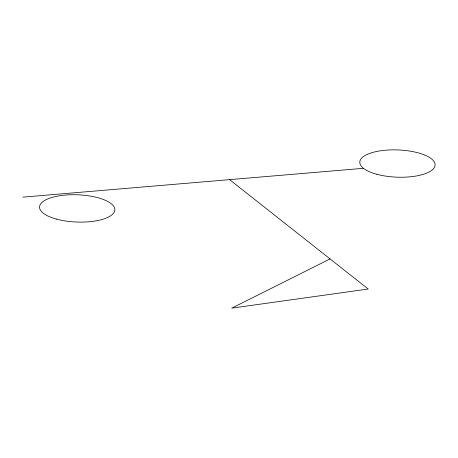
<?xml version="1.0" encoding="UTF-8"?>
<svg xmlns="http://www.w3.org/2000/svg" width="458" height="458" viewBox="0 0 458 458"><rect width="100%" height="100%" fill="white"/><g stroke="black" fill="none" stroke-linecap="round" stroke-linejoin="round"><path stroke-width="0.69" d="M330.069 258.925L231.754 308.148L368.221 289.027L229.584 179.645M22.9 197.14L363.48 168.309M56.666 219.17A37.688 13.631 2.2 0 0 114.809 210.399A37.688 13.631 2.2 0 0 60.118 195.698A37.688 13.631 2.2 0 0 56.666 219.17M376.911 174.298A37.688 13.631 2.2 0 0 435.054 165.527A37.688 13.631 2.2 0 0 380.363 150.825A37.688 13.631 2.2 0 0 376.911 174.298"/></g></svg>
